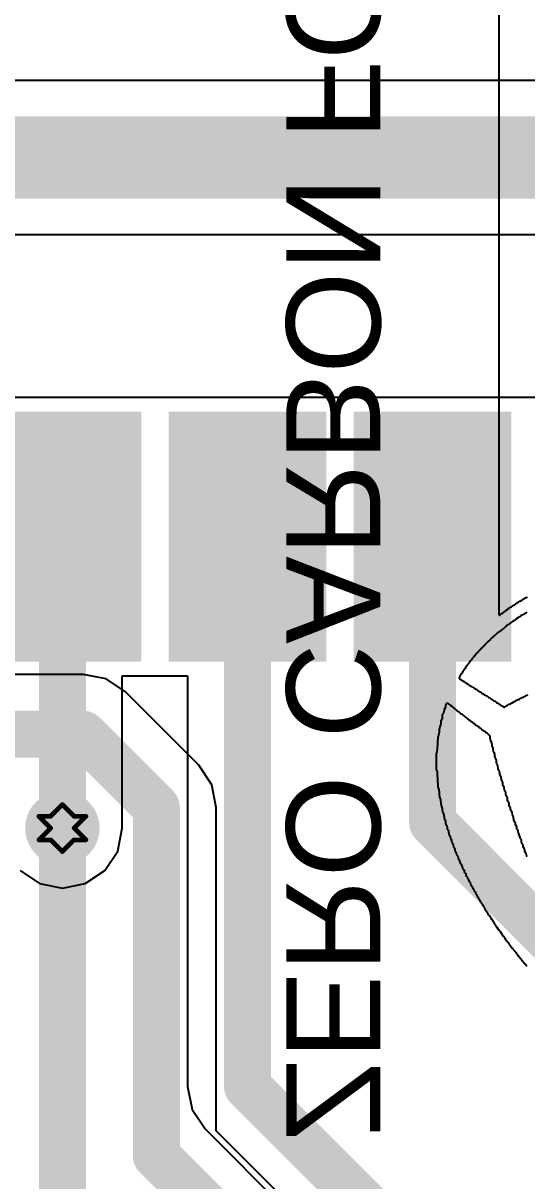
# Model space of a CAD drawing. Header units: inches. Extents: x 0 to 12.7, y -0.1 to 3.5.
# Drawn here: x 0.6004 to 0.8146, y 0.5391 to 1.0315 of the extents above; entities that cross this region are included whole.
import ezdxf

# ---------------------------------------------------------------- set-up
doc = ezdxf.new("R2010")
doc.units = ezdxf.units.IN
doc.header["$MEASUREMENT"] = 0
for name, color, linetype in [('Bottom Layer', 5, 'Continuous'), ('Bottom Overlay', 54, 'Continuous'), ('Bottom Solder', 6, 'Continuous'), ('Drill Drawing', 1, 'Continuous'), ('Top Layer', 1, 'Continuous'), ('Top Paste', 8, 'Continuous'), ('Top Solder', 216, 'Continuous'), ('Via Holes', 16, 'Continuous')]:
    doc.layers.add(name, color=color, linetype=linetype)
doc.styles.add('Arial', font='', dxfattribs={"height": 0.2})
doc.styles.get('Arial').set_extended_font_data('Arial')

# ---------------------------------------------------------------- blocks, each defined once
blk = doc.blocks.new('SX1276S8S_T_X1_1')
at = {"layer": 'Top Layer'}
for points in [[(0.26575, 0.14764), (0.36417, 0.14764), (0.36417, 0.08858), (0.26575, 0.08858)], [(0.26575, 0.0689), (0.36417, 0.0689), (0.36417, 0.00984), (0.26575, 0.00984)], [(0.26575, -0.00984), (0.36417, -0.00984), (0.36417, -0.0689), (0.26575, -0.0689)]]:
    blk.add_hatch(color=1, dxfattribs=at).paths.add_polyline_path(points)
at = {"layer": 'Top Paste'}
for points in [[(0.26575, 0.14764), (0.36417, 0.14764), (0.36417, 0.08858), (0.26575, 0.08858)], [(0.26575, 0.0689), (0.36417, 0.0689), (0.36417, 0.00984), (0.26575, 0.00984)], [(0.26575, -0.00984), (0.36417, -0.00984), (0.36417, -0.0689), (0.26575, -0.0689)]]:
    blk.add_hatch(color=8, dxfattribs=at).paths.add_polyline_path(points)
at = {"layer": 'Top Solder'}
for points in [[(0.26175, 0.15164), (0.36817, 0.15164), (0.36817, 0.08458), (0.26175, 0.08458)], [(0.26175, 0.0729), (0.36817, 0.0729), (0.36817, 0.00584), (0.26175, 0.00584)], [(0.26175, -0.00584), (0.36817, -0.00584), (0.36817, -0.0729), (0.26175, -0.0729)]]:
    blk.add_hatch(color=216, dxfattribs=at).paths.add_polyline_path(points)

msp = doc.modelspace()

# ---------------------------------------------------------------- hatches: boundary and pattern name
at = {"layer": 'Bottom Layer'}
h = msp.add_hatch(color=5, dxfattribs=at)
edge = h.paths.add_edge_path()
edge.add_arc((0.61704, 0.68911), 0.01181, 0, 360)
at = {"layer": 'Bottom Solder'}
h = msp.add_hatch(color=6, dxfattribs=at)
edge = h.paths.add_edge_path()
edge.add_arc((0.61704, 0.68911), 0.01581, 0, 360)
at = {"layer": 'Top Layer'}
h = msp.add_hatch(color=1, dxfattribs=at)
edge = h.paths.add_edge_path()
edge.add_arc((0.61704, 0.68911), 0.01181, 0, 360)
at = {"layer": 'Top Solder'}
h = msp.add_hatch(color=216, dxfattribs=at)
edge = h.paths.add_edge_path()
edge.add_arc((0.61704, 0.68911), 0.01581, 0, 360)
at = {"layer": 'Via Holes'}
h = msp.add_hatch(color=7, dxfattribs=at)
edge = h.paths.add_edge_path()
edge.add_arc((0.61704, 0.68911), 0.00591, 0, 360)

# ---------------------------------------------------------------- linework, layer by layer
at = {"layer": 'Bottom Layer'}
for p, q in [((0.62584, 0.75449), (0.499, 0.75449)), ((0.6356, 0.75255), (0.62584, 0.75449)), ((0.64387, 0.74702), (0.6356, 0.75255)), ((0.67504, 0.71585), (0.64387, 0.74702)), ((0.68057, 0.70758), (0.67504, 0.71585)), ((0.68251, 0.69783), (0.68057, 0.70758)), ((0.68251, 0.56032), (0.68251, 0.69783)), ((0.72427, 0.51856), (0.68251, 0.56032))]:
    msp.add_line(p, q, dxfattribs=at)
at = {"layer": 'Bottom Layer', "const_width": 0.02}
for points in [[(0.499, 0.729), (0.62584, 0.729)], [(0.62584, 0.729), (0.65702, 0.69783)], [(0.65702, 0.54976), (0.65702, 0.69783)], [(0.61704, 0.52841), (0.61704, 0.68911)], [(0.65702, 0.54976), (0.71371, 0.49307)]]:
    msp.add_lwpolyline(points, dxfattribs=at)
at = {"layer": 'Bottom Layer', "const_width": 0.01}
for points in [[(0.62084, 0.729, 1), (0.63084, 0.729, 1)], [(0.62084, 0.729, 1), (0.63084, 0.729, 1)], [(0.65202, 0.69783, 1), (0.66202, 0.69783, 1)], [(0.65202, 0.69783, 1), (0.66202, 0.69783, 1)], [(0.61204, 0.68911, 1), (0.62204, 0.68911, 1)], [(0.65202, 0.54976, 1), (0.66202, 0.54976, 1)], [(0.65202, 0.54976, 1), (0.66202, 0.54976, 1)]]:
    msp.add_lwpolyline(points, format="xyb", close=True, dxfattribs=at)
at = {"layer": 'Bottom Overlay'}
for p, q in [((0.80266, 1.28117), (0.80273, 0.77977)), ((0.80708, 0.78259), (0.80746, 0.7829)), ((0.80746, 0.7829), (0.80764, 0.78308)), ((0.80764, 0.78308), (0.80809, 0.78325)), ((0.80809, 0.78325), (0.80833, 0.78343)), ((0.80833, 0.78343), (0.80868, 0.78377)), ((0.80868, 0.78377), (0.80913, 0.78395)), ((0.80913, 0.78395), (0.80938, 0.78412)), ((0.80938, 0.78412), (0.80959, 0.78433)), ((0.80959, 0.78433), (0.80972, 0.7844)), ((0.80972, 0.7844), (0.81035, 0.78475)), ((0.81035, 0.78475), (0.81063, 0.78503)), ((0.81063, 0.78503), (0.81112, 0.78524)), ((0.81112, 0.78524), (0.81126, 0.78531)), ((0.81126, 0.78531), (0.81164, 0.78562)), ((0.81164, 0.78562), (0.81202, 0.78579)), ((0.81202, 0.78579), (0.81237, 0.78593)), ((0.81237, 0.78593), (0.81275, 0.78624)), ((0.81275, 0.78624), (0.81279, 0.78635)), ((0.81279, 0.78635), (0.81327, 0.78656)), ((0.81327, 0.78656), (0.81362, 0.7867)), ((0.81362, 0.7867), (0.81397, 0.78704)), ((0.81397, 0.78704), (0.81432, 0.78718)), ((0.81432, 0.78718), (0.81459, 0.78725)), ((0.81459, 0.78725), (0.81494, 0.78746)), ((0.80273, 0.77977), (0.80284, 0.77967)), ((0.80284, 0.77967), (0.80311, 0.77974)), ((0.80311, 0.77974), (0.8035, 0.78005)), ((0.8035, 0.78005), (0.80381, 0.78036)), ((0.80381, 0.78036), (0.80416, 0.7805)), ((0.80416, 0.7805), (0.8043, 0.78057)), ((0.8043, 0.78057), (0.80447, 0.78068)), ((0.80447, 0.78068), (0.80454, 0.78082)), ((0.80454, 0.78082), (0.80485, 0.78113)), ((0.80485, 0.78113), (0.80534, 0.78141)), ((0.80534, 0.78141), (0.80562, 0.78169)), ((0.80562, 0.78169), (0.80638, 0.7821)), ((0.80638, 0.7821), (0.80673, 0.78245)), ((0.80673, 0.78245), (0.80708, 0.78259)), ((0.8099, 0.77796), (0.80983, 0.77783)), ((0.81063, 0.77835), (0.8099, 0.77796)), ((0.81084, 0.77856), (0.81063, 0.77835)), ((0.81132, 0.77883), (0.81084, 0.77856)), ((0.81171, 0.77901), (0.81132, 0.77883)), ((0.81178, 0.77915), (0.81171, 0.77901)), ((0.81195, 0.77932), (0.81178, 0.77915)), ((0.8123, 0.77953), (0.81195, 0.77932)), ((0.81265, 0.77967), (0.8123, 0.77953)), ((0.81313, 0.78002), (0.81265, 0.77967)), ((0.81376, 0.78036), (0.81313, 0.78002)), ((0.8139, 0.78043), (0.81376, 0.78036)), ((0.81404, 0.78057), (0.8139, 0.78043)), ((0.81466, 0.78092), (0.81404, 0.78057)), ((0.8036, 0.7732), (0.80339, 0.77299)), ((0.80409, 0.77355), (0.8036, 0.7732)), ((0.80423, 0.77362), (0.80409, 0.77355)), ((0.80468, 0.77407), (0.80423, 0.77362)), ((0.8051, 0.77435), (0.80468, 0.77407)), ((0.80517, 0.77449), (0.8051, 0.77435)), ((0.80541, 0.77473), (0.80517, 0.77449)), ((0.806, 0.77511), (0.80541, 0.77473)), ((0.80607, 0.77525), (0.806, 0.77511)), ((0.80632, 0.77542), (0.80607, 0.77525)), ((0.80645, 0.77549), (0.80632, 0.77542)), ((0.80694, 0.7757), (0.80645, 0.77549)), ((0.80722, 0.77598), (0.80694, 0.7757)), ((0.80757, 0.77619), (0.80722, 0.77598)), ((0.80805, 0.77668), (0.80757, 0.77619)), ((0.80854, 0.77696), (0.80805, 0.77668)), ((0.80885, 0.77713), (0.80854, 0.77696)), ((0.80924, 0.77744), (0.80885, 0.77713)), ((0.80959, 0.77758), (0.80924, 0.77744)), ((0.80983, 0.77783), (0.80959, 0.77758)), ((0.7979, 0.76812), (0.79776, 0.76805)), ((0.79807, 0.76829), (0.7979, 0.76812)), ((0.79814, 0.76843), (0.79807, 0.76829)), ((0.79838, 0.76868), (0.79814, 0.76843)), ((0.79852, 0.76875), (0.79838, 0.76868)), ((0.7987, 0.76892), (0.79852, 0.76875)), ((0.79877, 0.76906), (0.7987, 0.76892)), ((0.79908, 0.76937), (0.79877, 0.76906)), ((0.79922, 0.76944), (0.79908, 0.76937)), ((0.79964, 0.76986), (0.79922, 0.76944)), ((0.79977, 0.76993), (0.79964, 0.76986)), ((0.79998, 0.77014), (0.79977, 0.76993)), ((0.80012, 0.77021), (0.79998, 0.77014)), ((0.80075, 0.77083), (0.80012, 0.77021)), ((0.80089, 0.7709), (0.80075, 0.77083)), ((0.80144, 0.77146), (0.80089, 0.7709)), ((0.80158, 0.77153), (0.80144, 0.77146)), ((0.80214, 0.77209), (0.80158, 0.77153)), ((0.80249, 0.77229), (0.80214, 0.77209)), ((0.80291, 0.77271), (0.80249, 0.77229)), ((0.80339, 0.77299), (0.80291, 0.77271)), ((0.79351, 0.7636), (0.79278, 0.76287)), ((0.79376, 0.76377), (0.79351, 0.7636)), ((0.7941, 0.7644), (0.79376, 0.76377)), ((0.79435, 0.76464), (0.7941, 0.7644)), ((0.79449, 0.76471), (0.79435, 0.76464)), ((0.79473, 0.76495), (0.79449, 0.76471)), ((0.7948, 0.76509), (0.79473, 0.76495)), ((0.79504, 0.76534), (0.7948, 0.76509)), ((0.79518, 0.76541), (0.79504, 0.76534)), ((0.79536, 0.76558), (0.79518, 0.76541)), ((0.79543, 0.76572), (0.79536, 0.76558)), ((0.79574, 0.76603), (0.79543, 0.76572)), ((0.79588, 0.7661), (0.79574, 0.76603)), ((0.79605, 0.76628), (0.79588, 0.7661)), ((0.79612, 0.76641), (0.79605, 0.76628)), ((0.79636, 0.76666), (0.79612, 0.76641)), ((0.7965, 0.76673), (0.79636, 0.76666)), ((0.79668, 0.7669), (0.7965, 0.76673)), ((0.79675, 0.76704), (0.79668, 0.7669)), ((0.79706, 0.76735), (0.79675, 0.76704)), ((0.7972, 0.76742), (0.79706, 0.76735)), ((0.79737, 0.7676), (0.7972, 0.76742)), ((0.79744, 0.76774), (0.79737, 0.7676)), ((0.79776, 0.76805), (0.79744, 0.76774)), ((0.78937, 0.75869), (0.78902, 0.75806)), ((0.78962, 0.75893), (0.78937, 0.75869)), ((0.78975, 0.759), (0.78962, 0.75893)), ((0.79007, 0.75946), (0.78975, 0.759)), ((0.79014, 0.7596), (0.79007, 0.75946)), ((0.79038, 0.75984), (0.79014, 0.7596)), ((0.79069, 0.76022), (0.79038, 0.75984)), ((0.79076, 0.76036), (0.79069, 0.76022)), ((0.79111, 0.76071), (0.79076, 0.76036)), ((0.79139, 0.7612), (0.79111, 0.76071)), ((0.79153, 0.76133), (0.79139, 0.7612)), ((0.79202, 0.76196), (0.79153, 0.76133)), ((0.79209, 0.7621), (0.79202, 0.76196)), ((0.79226, 0.7622), (0.79209, 0.7621)), ((0.7925, 0.76238), (0.79226, 0.7622)), ((0.79278, 0.76287), (0.7925, 0.76238)), ((0.78617, 0.75389), (0.78593, 0.75323)), ((0.78638, 0.7541), (0.78617, 0.75389)), ((0.78666, 0.75459), (0.78638, 0.7541)), ((0.7868, 0.75493), (0.78666, 0.75459)), ((0.78708, 0.75521), (0.7868, 0.75493)), ((0.78725, 0.75546), (0.78708, 0.75521)), ((0.78742, 0.75591), (0.78725, 0.75546)), ((0.78784, 0.75633), (0.78742, 0.75591)), ((0.78812, 0.75681), (0.78784, 0.75633)), ((0.78819, 0.75695), (0.78812, 0.75681)), ((0.7884, 0.75709), (0.78819, 0.75695)), ((0.78882, 0.75786), (0.7884, 0.75709)), ((0.78902, 0.75806), (0.78882, 0.75786)), ((0.78593, 0.75323), (0.78582, 0.75292)), ((0.78582, 0.75292), (0.78589, 0.75264)), ((0.78589, 0.75264), (0.786, 0.75253)), ((0.786, 0.75253), (0.78645, 0.75236)), ((0.78645, 0.75236), (0.78669, 0.75219)), ((0.78669, 0.75219), (0.7869, 0.75198)), ((0.7869, 0.75198), (0.78704, 0.75191)), ((0.78704, 0.75191), (0.78739, 0.75177)), ((0.78739, 0.75177), (0.7876, 0.7517)), ((0.7876, 0.7517), (0.78815, 0.75114)), ((0.78815, 0.75114), (0.78861, 0.75097)), ((0.78861, 0.75097), (0.78885, 0.75079)), ((0.78885, 0.75079), (0.78906, 0.75058)), ((0.78906, 0.75058), (0.78972, 0.75034)), ((0.78972, 0.75034), (0.7901, 0.74996)), ((0.7901, 0.74996), (0.79087, 0.74954)), ((0.79087, 0.74954), (0.79115, 0.74926)), ((0.79115, 0.74926), (0.79149, 0.74912)), ((0.79149, 0.74912), (0.79184, 0.74891)), ((0.79184, 0.74891), (0.79219, 0.74857)), ((0.79219, 0.74857), (0.79254, 0.74843)), ((0.79254, 0.74843), (0.79303, 0.74815)), ((0.79303, 0.74815), (0.7933, 0.74787)), ((0.7933, 0.74787), (0.79376, 0.7477)), ((0.79376, 0.7477), (0.79403, 0.74756)), ((0.79403, 0.74756), (0.7941, 0.74742)), ((0.7941, 0.74742), (0.79435, 0.74724)), ((0.79435, 0.74724), (0.7947, 0.74711)), ((0.7947, 0.74711), (0.79504, 0.7469)), ((0.79504, 0.7469), (0.79546, 0.74648)), ((0.79546, 0.74648), (0.79602, 0.74627)), ((0.79602, 0.74627), (0.79616, 0.74613)), ((0.79616, 0.74613), (0.7963, 0.74606)), ((0.7963, 0.74606), (0.7965, 0.74585)), ((0.7965, 0.74585), (0.79696, 0.74568)), ((0.79696, 0.74568), (0.7972, 0.74551)), ((0.7972, 0.74551), (0.79741, 0.7453)), ((0.79741, 0.7453), (0.79828, 0.74484)), ((0.79828, 0.74484), (0.79835, 0.74471)), ((0.79835, 0.74471), (0.7988, 0.74446)), ((0.7988, 0.74446), (0.79915, 0.74425)), ((0.79915, 0.74425), (0.79943, 0.74397)), ((0.79943, 0.74397), (0.79957, 0.74391)), ((0.79957, 0.74391), (0.80005, 0.7437)), ((0.80005, 0.7437), (0.80019, 0.74363)), ((0.80019, 0.74363), (0.80061, 0.74321)), ((0.80979, 0.74314), (0.81042, 0.74349)), ((0.81042, 0.74349), (0.81056, 0.74363)), ((0.81056, 0.74363), (0.81091, 0.74377)), ((0.81091, 0.74377), (0.81129, 0.74387)), ((0.81129, 0.74387), (0.81167, 0.74411)), ((0.81167, 0.74411), (0.81209, 0.74439)), ((0.81209, 0.74439), (0.81237, 0.74446)), ((0.81237, 0.74446), (0.81286, 0.74474)), ((0.81286, 0.74474), (0.81299, 0.74488)), ((0.81299, 0.74488), (0.81313, 0.74495)), ((0.81313, 0.74495), (0.81348, 0.74509)), ((0.81348, 0.74509), (0.81393, 0.74526)), ((0.81393, 0.74526), (0.81425, 0.74557)), ((0.81425, 0.74557), (0.81459, 0.74571)), ((0.81459, 0.74571), (0.81498, 0.74582)), ((0.77928, 0.73858), (0.77921, 0.73803)), ((0.77942, 0.73956), (0.77928, 0.73858)), ((0.77991, 0.74032), (0.77942, 0.73956)), ((0.77998, 0.74074), (0.77991, 0.74032)), ((0.78005, 0.74143), (0.77998, 0.74074)), ((0.7804, 0.74192), (0.78005, 0.74143)), ((0.78047, 0.74206), (0.7804, 0.74192)), ((0.78057, 0.74217), (0.78047, 0.74206)), ((0.78085, 0.74224), (0.78057, 0.74217)), ((0.7812, 0.7421), (0.78085, 0.74224)), ((0.78154, 0.74175), (0.7812, 0.7421)), ((0.78203, 0.7414), (0.78154, 0.74175)), ((0.78217, 0.74133), (0.78203, 0.7414)), ((0.78248, 0.74102), (0.78217, 0.74133)), ((0.78304, 0.74067), (0.78248, 0.74102)), ((0.78311, 0.74053), (0.78304, 0.74067)), ((0.78335, 0.74029), (0.78311, 0.74053)), ((0.7837, 0.74008), (0.78335, 0.74029)), ((0.78412, 0.73966), (0.7837, 0.74008)), ((0.78426, 0.73959), (0.78412, 0.73966)), ((0.7844, 0.73945), (0.78426, 0.73959)), ((0.78454, 0.73938), (0.7844, 0.73945)), ((0.78478, 0.73914), (0.78454, 0.73938)), ((0.78544, 0.73869), (0.78478, 0.73914)), ((0.78558, 0.73862), (0.78544, 0.73869)), ((0.78579, 0.73841), (0.78558, 0.73862)), ((0.80061, 0.74321), (0.80106, 0.74304)), ((0.80106, 0.74304), (0.80144, 0.74279)), ((0.80144, 0.74279), (0.80165, 0.74258)), ((0.80165, 0.74258), (0.802, 0.74244)), ((0.802, 0.74244), (0.80238, 0.74227)), ((0.80238, 0.74227), (0.80245, 0.74213)), ((0.80245, 0.74213), (0.80277, 0.74182)), ((0.80277, 0.74182), (0.80322, 0.74164)), ((0.80322, 0.74164), (0.8036, 0.7414)), ((0.8036, 0.7414), (0.80374, 0.74126)), ((0.80374, 0.74126), (0.80437, 0.74091)), ((0.80437, 0.74091), (0.80454, 0.74074)), ((0.80454, 0.74074), (0.80461, 0.7406)), ((0.80461, 0.7406), (0.80471, 0.7405)), ((0.80471, 0.7405), (0.8052, 0.74057)), ((0.8052, 0.74057), (0.80538, 0.74074)), ((0.80538, 0.74074), (0.80545, 0.74088)), ((0.80545, 0.74088), (0.80562, 0.74105)), ((0.80562, 0.74105), (0.806, 0.74116)), ((0.806, 0.74116), (0.80625, 0.74126)), ((0.80625, 0.74126), (0.80663, 0.74157)), ((0.80663, 0.74157), (0.80673, 0.74168)), ((0.80673, 0.74168), (0.80718, 0.74178)), ((0.80718, 0.74178), (0.80764, 0.74196)), ((0.80764, 0.74196), (0.80802, 0.74227)), ((0.80802, 0.74227), (0.8084, 0.74244)), ((0.8084, 0.74244), (0.80903, 0.74279)), ((0.80903, 0.74279), (0.80917, 0.74293)), ((0.80917, 0.74293), (0.80952, 0.74307)), ((0.80952, 0.74307), (0.80979, 0.74314)), ((0.77796, 0.73364), (0.77789, 0.73288)), ((0.77803, 0.73385), (0.77796, 0.73364)), ((0.77803, 0.73462), (0.778, 0.73396)), ((0.778, 0.73396), (0.77803, 0.73385)), ((0.77859, 0.7358), (0.77803, 0.73462)), ((0.77866, 0.73705), (0.77859, 0.7358)), ((0.7788, 0.73754), (0.77866, 0.73705)), ((0.7789, 0.73764), (0.7788, 0.73754)), ((0.77921, 0.73803), (0.7789, 0.73764)), ((0.78628, 0.73806), (0.78579, 0.73841)), ((0.78642, 0.73799), (0.78628, 0.73806)), ((0.78645, 0.73789), (0.78642, 0.73799)), ((0.7868, 0.73754), (0.78645, 0.73789)), ((0.78725, 0.73736), (0.7868, 0.73754)), ((0.78753, 0.73709), (0.78725, 0.73736)), ((0.78802, 0.73674), (0.78753, 0.73709)), ((0.78815, 0.73667), (0.78802, 0.73674)), ((0.78833, 0.73649), (0.78815, 0.73667)), ((0.78871, 0.73618), (0.78833, 0.73649)), ((0.78885, 0.73611), (0.78871, 0.73618)), ((0.78934, 0.73562), (0.78885, 0.73611)), ((0.78969, 0.73542), (0.78934, 0.73562)), ((0.7901, 0.735), (0.78969, 0.73542)), ((0.79073, 0.73465), (0.7901, 0.735)), ((0.79083, 0.73455), (0.79073, 0.73465)), ((0.79122, 0.73423), (0.79083, 0.73455)), ((0.79156, 0.73409), (0.79122, 0.73423)), ((0.79181, 0.73385), (0.79156, 0.73409)), ((0.79188, 0.73371), (0.79181, 0.73385)), ((0.79198, 0.73361), (0.79188, 0.73371)), ((0.7772, 0.72947), (0.77706, 0.72849)), ((0.77727, 0.72968), (0.7772, 0.72947)), ((0.77733, 0.73093), (0.77727, 0.72968)), ((0.7774, 0.73162), (0.77733, 0.73093)), ((0.77754, 0.73211), (0.7774, 0.73162)), ((0.77789, 0.73288), (0.77754, 0.73211)), ((0.79247, 0.73333), (0.79198, 0.73361)), ((0.79271, 0.73309), (0.79247, 0.73333)), ((0.79337, 0.73263), (0.79271, 0.73309)), ((0.79351, 0.73256), (0.79337, 0.73263)), ((0.79379, 0.73229), (0.79351, 0.73256)), ((0.79438, 0.73197), (0.79379, 0.73229)), ((0.79445, 0.73183), (0.79438, 0.73197)), ((0.79463, 0.73166), (0.79445, 0.73183)), ((0.79511, 0.73131), (0.79463, 0.73166)), ((0.79525, 0.73124), (0.79511, 0.73131)), ((0.79536, 0.73114), (0.79525, 0.73124)), ((0.79543, 0.731), (0.79536, 0.73114)), ((0.79602, 0.73068), (0.79543, 0.731)), ((0.79636, 0.73034), (0.79602, 0.73068)), ((0.79699, 0.72999), (0.79636, 0.73034)), ((0.79713, 0.72992), (0.79699, 0.72999)), ((0.79717, 0.72982), (0.79713, 0.72992)), ((0.79734, 0.72964), (0.79717, 0.72982)), ((0.79783, 0.72936), (0.79734, 0.72964)), ((0.79824, 0.72895), (0.79783, 0.72936)), ((0.79873, 0.72867), (0.79824, 0.72895)), ((0.77657, 0.72432), (0.7765, 0.72355)), ((0.7766, 0.72526), (0.77657, 0.72474)), ((0.77657, 0.72474), (0.77664, 0.72453)), ((0.77664, 0.72453), (0.77657, 0.72432)), ((0.77671, 0.72787), (0.7766, 0.72526)), ((0.77685, 0.72821), (0.77671, 0.72787)), ((0.77692, 0.72835), (0.77685, 0.72821)), ((0.77706, 0.72849), (0.77692, 0.72835)), ((0.79897, 0.72835), (0.79873, 0.72867)), ((0.79904, 0.72731), (0.79897, 0.72835)), ((0.79911, 0.72682), (0.79904, 0.72731)), ((0.79918, 0.72654), (0.79911, 0.72682)), ((0.79967, 0.7255), (0.79918, 0.72654)), ((0.79981, 0.72411), (0.79967, 0.7255)), ((0.80002, 0.72362), (0.79981, 0.72411)), ((0.77608, 0.72084), (0.77601, 0.72035)), ((0.77601, 0.72035), (0.77608, 0.71402)), ((0.77636, 0.72147), (0.77608, 0.72084)), ((0.77643, 0.72334), (0.77636, 0.72147)), ((0.7765, 0.72355), (0.77643, 0.72334)), ((0.80012, 0.72352), (0.80002, 0.72362)), ((0.80026, 0.72317), (0.80012, 0.72352)), ((0.80033, 0.72289), (0.80026, 0.72317)), ((0.80044, 0.72167), (0.80033, 0.72289)), ((0.80064, 0.72119), (0.80044, 0.72167)), ((0.80099, 0.7207), (0.80064, 0.72119)), ((0.80106, 0.71987), (0.80099, 0.7207)), ((0.80113, 0.71917), (0.80106, 0.71987)), ((0.80169, 0.71799), (0.80113, 0.71917)), ((0.77608, 0.71402), (0.77643, 0.71325)), ((0.80176, 0.71694), (0.80169, 0.71799)), ((0.8019, 0.71639), (0.80176, 0.71694)), ((0.80204, 0.71625), (0.8019, 0.71639)), ((0.80231, 0.71576), (0.80204, 0.71625)), ((0.80245, 0.71437), (0.80231, 0.71576)), ((0.80259, 0.71388), (0.80245, 0.71437)), ((0.77643, 0.71325), (0.7765, 0.71103)), ((0.7765, 0.71103), (0.77657, 0.71082)), ((0.77657, 0.71082), (0.77664, 0.71012)), ((0.77664, 0.71012), (0.77671, 0.70685)), ((0.8028, 0.71367), (0.80259, 0.71388)), ((0.80287, 0.71353), (0.8028, 0.71367)), ((0.80301, 0.71339), (0.80287, 0.71353)), ((0.80308, 0.71228), (0.80301, 0.71339)), ((0.80315, 0.712), (0.80308, 0.71228)), ((0.80339, 0.71141), (0.80315, 0.712)), ((0.80367, 0.71072), (0.80339, 0.71141)), ((0.80378, 0.70971), (0.80367, 0.71072)), ((0.80391, 0.70936), (0.80378, 0.70971)), ((0.80402, 0.70925), (0.80391, 0.70936)), ((0.8043, 0.70884), (0.80402, 0.70925)), ((0.77671, 0.70685), (0.77678, 0.70664)), ((0.77678, 0.70664), (0.77695, 0.70619)), ((0.77695, 0.70619), (0.77713, 0.70581)), ((0.77713, 0.70581), (0.7772, 0.70491)), ((0.7772, 0.70491), (0.77727, 0.7047)), ((0.77727, 0.7047), (0.77733, 0.70358)), ((0.80437, 0.70842), (0.8043, 0.70884)), ((0.80444, 0.70751), (0.80437, 0.70842)), ((0.80454, 0.70706), (0.80444, 0.70751)), ((0.80465, 0.70696), (0.80454, 0.70706)), ((0.80492, 0.70654), (0.80465, 0.70696)), ((0.80499, 0.70626), (0.80492, 0.70654)), ((0.8051, 0.70532), (0.80499, 0.70626)), ((0.80531, 0.70484), (0.8051, 0.70532)), ((0.80565, 0.70421), (0.80531, 0.70484)), ((0.80572, 0.70337), (0.80565, 0.70421)), ((0.77733, 0.70358), (0.7774, 0.70233)), ((0.7774, 0.70233), (0.77775, 0.70157)), ((0.77775, 0.70157), (0.77782, 0.70129)), ((0.77782, 0.70129), (0.77793, 0.70063)), ((0.77793, 0.70063), (0.77803, 0.69969)), ((0.77803, 0.69969), (0.7781, 0.69878)), ((0.80586, 0.70282), (0.80572, 0.70337)), ((0.80635, 0.70205), (0.80586, 0.70282)), ((0.80642, 0.70101), (0.80635, 0.70205)), ((0.80656, 0.70052), (0.80642, 0.70101)), ((0.80677, 0.70031), (0.80656, 0.70052)), ((0.80684, 0.70017), (0.80677, 0.70031)), ((0.80698, 0.70003), (0.80684, 0.70017)), ((0.80705, 0.69955), (0.80698, 0.70003)), ((0.80712, 0.69934), (0.80705, 0.69955)), ((0.80708, 0.69923), (0.80712, 0.69934)), ((0.80712, 0.69871), (0.80708, 0.69923)), ((0.7781, 0.69878), (0.77852, 0.69788)), ((0.77852, 0.69788), (0.77859, 0.6976)), ((0.77859, 0.6976), (0.77866, 0.6969)), ((0.77866, 0.6969), (0.77873, 0.69607)), ((0.77873, 0.69607), (0.7788, 0.69586)), ((0.7788, 0.69586), (0.77887, 0.69572)), ((0.77887, 0.69572), (0.77914, 0.69523)), ((0.77914, 0.69523), (0.77928, 0.69475)), ((0.77928, 0.69475), (0.77939, 0.69353)), ((0.80725, 0.69836), (0.80712, 0.69871)), ((0.80732, 0.69823), (0.80725, 0.69836)), ((0.8075, 0.69805), (0.80732, 0.69823)), ((0.80764, 0.6977), (0.8075, 0.69805)), ((0.80771, 0.69736), (0.80764, 0.6977)), ((0.80781, 0.69656), (0.80771, 0.69736)), ((0.8083, 0.69579), (0.80781, 0.69656)), ((0.80844, 0.69489), (0.8083, 0.69579)), ((0.80858, 0.69433), (0.80844, 0.69489)), ((0.80872, 0.69419), (0.80858, 0.69433)), ((0.77939, 0.69353), (0.77946, 0.69325)), ((0.77946, 0.69325), (0.7798, 0.69269)), ((0.7798, 0.69269), (0.77991, 0.69238)), ((0.77991, 0.69238), (0.77998, 0.69189)), ((0.77998, 0.69189), (0.78005, 0.69099)), ((0.78005, 0.69099), (0.78054, 0.69022)), ((0.78054, 0.69022), (0.78061, 0.68974)), ((0.78061, 0.68974), (0.78067, 0.68946)), ((0.78067, 0.68946), (0.78074, 0.68883)), ((0.80899, 0.6937), (0.80872, 0.69419)), ((0.80913, 0.69252), (0.80899, 0.6937)), ((0.80965, 0.69151), (0.80913, 0.69252)), ((0.80972, 0.69123), (0.80965, 0.69151)), ((0.80983, 0.69064), (0.80972, 0.69123)), ((0.80993, 0.69033), (0.80983, 0.69064)), ((0.81021, 0.68991), (0.80993, 0.69033)), ((0.81035, 0.68956), (0.81021, 0.68991)), ((0.81042, 0.68901), (0.81035, 0.68956)), ((0.78074, 0.68883), (0.78109, 0.68821)), ((0.78109, 0.68821), (0.78123, 0.68786)), ((0.78123, 0.68786), (0.7813, 0.68758)), ((0.7813, 0.68758), (0.78141, 0.68678)), ((0.78141, 0.68678), (0.78147, 0.6865)), ((0.78147, 0.6865), (0.78172, 0.68612)), ((0.78172, 0.68612), (0.78193, 0.68563)), ((0.78193, 0.68563), (0.782, 0.68535)), ((0.782, 0.68535), (0.78207, 0.68487)), ((0.78207, 0.68487), (0.78241, 0.68424)), ((0.81052, 0.68841), (0.81042, 0.68901)), ((0.81063, 0.68831), (0.81052, 0.68841)), ((0.81091, 0.68789), (0.81063, 0.68831)), ((0.81108, 0.68716), (0.81091, 0.68789)), ((0.81115, 0.68668), (0.81108, 0.68716)), ((0.81136, 0.68619), (0.81115, 0.68668)), ((0.81153, 0.68594), (0.81136, 0.68619)), ((0.81167, 0.6856), (0.81153, 0.68594)), ((0.81178, 0.68501), (0.81167, 0.6856)), ((0.81192, 0.68445), (0.81178, 0.68501)), ((0.81202, 0.68434), (0.81192, 0.68445)), ((0.78241, 0.68424), (0.78255, 0.68389)), ((0.78255, 0.68389), (0.78262, 0.68361)), ((0.78262, 0.68361), (0.78273, 0.68302)), ((0.78273, 0.68302), (0.78283, 0.68278)), ((0.78283, 0.68278), (0.78318, 0.68229)), ((0.78318, 0.68229), (0.78332, 0.6818)), ((0.78332, 0.6818), (0.78339, 0.68104)), ((0.78339, 0.68104), (0.7837, 0.68066)), ((0.7837, 0.68066), (0.78388, 0.68048)), ((0.78388, 0.68048), (0.78398, 0.68003)), ((0.78398, 0.68003), (0.78405, 0.67961)), ((0.78405, 0.67961), (0.78419, 0.67927)), ((0.81233, 0.68396), (0.81202, 0.68434)), ((0.8124, 0.68313), (0.81233, 0.68396)), ((0.81247, 0.68285), (0.8124, 0.68313)), ((0.81261, 0.6825), (0.81247, 0.68285)), ((0.81282, 0.68229), (0.81261, 0.6825)), ((0.81289, 0.68215), (0.81282, 0.68229)), ((0.81303, 0.68201), (0.81289, 0.68215)), ((0.8131, 0.68132), (0.81303, 0.68201)), ((0.81317, 0.68083), (0.8131, 0.68132)), ((0.81345, 0.68041), (0.81317, 0.68083)), ((0.81373, 0.67993), (0.81345, 0.68041)), ((0.81379, 0.67923), (0.81373, 0.67993)), ((0.78419, 0.67927), (0.78447, 0.67885)), ((0.78447, 0.67885), (0.78457, 0.67874)), ((0.78457, 0.67874), (0.78471, 0.67777)), ((0.78471, 0.67777), (0.78502, 0.67739)), ((0.78502, 0.67739), (0.7852, 0.67721)), ((0.7852, 0.67721), (0.78534, 0.67666)), ((0.78534, 0.67666), (0.78541, 0.67624)), ((0.78541, 0.67624), (0.78575, 0.67575)), ((0.78575, 0.67575), (0.78582, 0.67561)), ((0.78582, 0.67561), (0.78596, 0.67526)), ((0.78596, 0.67526), (0.78603, 0.67499)), ((0.78603, 0.67499), (0.7861, 0.67457)), ((0.7861, 0.67457), (0.78666, 0.67373)), ((0.81393, 0.67888), (0.81379, 0.67923)), ((0.81421, 0.6784), (0.81393, 0.67888)), ((0.81442, 0.67784), (0.81421, 0.6784)), ((0.81456, 0.677), (0.81442, 0.67784)), ((0.8147, 0.67686), (0.81456, 0.677)), ((0.78666, 0.67373), (0.78676, 0.67335)), ((0.78676, 0.67335), (0.78694, 0.6729)), ((0.78694, 0.6729), (0.78708, 0.67276)), ((0.78708, 0.67276), (0.78715, 0.67262)), ((0.78715, 0.67262), (0.78728, 0.67227)), ((0.78728, 0.67227), (0.78742, 0.67165)), ((0.78742, 0.67165), (0.78791, 0.67116)), ((0.78791, 0.67116), (0.78798, 0.67067)), ((0.78798, 0.67067), (0.78815, 0.67022)), ((0.78815, 0.67022), (0.78829, 0.67008)), ((0.78829, 0.67008), (0.78843, 0.67001)), ((0.78843, 0.67001), (0.78854, 0.66991)), ((0.78854, 0.66991), (0.78861, 0.66963)), ((0.78861, 0.66963), (0.78868, 0.66914)), ((0.78868, 0.66914), (0.78895, 0.66865)), ((0.78895, 0.66865), (0.78916, 0.66845)), ((0.78916, 0.66845), (0.78937, 0.66775)), ((0.78937, 0.66775), (0.78965, 0.66726)), ((0.78965, 0.66726), (0.78986, 0.66705)), ((0.78986, 0.66705), (0.79017, 0.66618)), ((0.79017, 0.66618), (0.79031, 0.66604)), ((0.79031, 0.66604), (0.79045, 0.66598)), ((0.79045, 0.66598), (0.79056, 0.66587)), ((0.79056, 0.66587), (0.79062, 0.66559)), ((0.79062, 0.66559), (0.79076, 0.66497)), ((0.79076, 0.66497), (0.79125, 0.66448)), ((0.79125, 0.66448), (0.79149, 0.66382)), ((0.79149, 0.66382), (0.79184, 0.6634)), ((0.79184, 0.6634), (0.79202, 0.66302)), ((0.79202, 0.66302), (0.79209, 0.6626)), ((0.79209, 0.6626), (0.79257, 0.66197)), ((0.79257, 0.66197), (0.79271, 0.66163)), ((0.79271, 0.66163), (0.79278, 0.66135)), ((0.79278, 0.66135), (0.79309, 0.66097)), ((0.79309, 0.66097), (0.7932, 0.66086)), ((0.7932, 0.66086), (0.79334, 0.66051)), ((0.79334, 0.66051), (0.79351, 0.66006)), ((0.79351, 0.66006), (0.79389, 0.65968)), ((0.79389, 0.65968), (0.79396, 0.6594)), ((0.79396, 0.6594), (0.79414, 0.65895)), ((0.79414, 0.65895), (0.79459, 0.6585)), ((0.79459, 0.6585), (0.79473, 0.65801)), ((0.79473, 0.65801), (0.79494, 0.65766)), ((0.79494, 0.65766), (0.79522, 0.65738)), ((0.79522, 0.65738), (0.79529, 0.65724)), ((0.79529, 0.65724), (0.79563, 0.65662)), ((0.79563, 0.65662), (0.79584, 0.65641)), ((0.79584, 0.65641), (0.79612, 0.65564)), ((0.79612, 0.65564), (0.79661, 0.65516)), ((0.79661, 0.65516), (0.79678, 0.6547)), ((0.79678, 0.6547), (0.7973, 0.65397)), ((0.7973, 0.65397), (0.79748, 0.65352)), ((0.79748, 0.65352), (0.79786, 0.65314)), ((0.79786, 0.65314), (0.79793, 0.653)), ((0.79793, 0.653), (0.79835, 0.65223)), ((0.79835, 0.65223), (0.79856, 0.65202)), ((0.79856, 0.65202), (0.79897, 0.65126)), ((0.79897, 0.65126), (0.79925, 0.65098)), ((0.79925, 0.65098), (0.79967, 0.65022)), ((0.79967, 0.65022), (0.79995, 0.64994)), ((0.79995, 0.64994), (0.8003, 0.64931)), ((0.8003, 0.64931), (0.80061, 0.64893)), ((0.80061, 0.64893), (0.80078, 0.64855)), ((0.80078, 0.64855), (0.80085, 0.64841)), ((0.80085, 0.64841), (0.80099, 0.64827)), ((0.80099, 0.64827), (0.80103, 0.64816)), ((0.80103, 0.64816), (0.80113, 0.64813)), ((0.80113, 0.64813), (0.8012, 0.64799)), ((0.8012, 0.64799), (0.80155, 0.64736)), ((0.80155, 0.64736), (0.8019, 0.64701)), ((0.8019, 0.64701), (0.80231, 0.64625)), ((0.80231, 0.64625), (0.80252, 0.64611)), ((0.80252, 0.64611), (0.80259, 0.64597)), ((0.80259, 0.64597), (0.80287, 0.64548)), ((0.80287, 0.64548), (0.80329, 0.64507)), ((0.80329, 0.64507), (0.80364, 0.64444)), ((0.80364, 0.64444), (0.80384, 0.64423)), ((0.80384, 0.64423), (0.80426, 0.64347)), ((0.80426, 0.64347), (0.80451, 0.64329)), ((0.80451, 0.64329), (0.80468, 0.64312)), ((0.80468, 0.64312), (0.80496, 0.64263)), ((0.80496, 0.64263), (0.80517, 0.64242)), ((0.80517, 0.64242), (0.80524, 0.64228)), ((0.80524, 0.64228), (0.80558, 0.64166)), ((0.80558, 0.64166), (0.80576, 0.64148)), ((0.80576, 0.64148), (0.80586, 0.64145)), ((0.80586, 0.64145), (0.80593, 0.64131)), ((0.80593, 0.64131), (0.80628, 0.64082)), ((0.80628, 0.64082), (0.8067, 0.6404)), ((0.8067, 0.6404), (0.80698, 0.63992)), ((0.80698, 0.63992), (0.80725, 0.63964)), ((0.80725, 0.63964), (0.8076, 0.63901)), ((0.8076, 0.63901), (0.80795, 0.63867)), ((0.80795, 0.63867), (0.80823, 0.63818)), ((0.80823, 0.63818), (0.80847, 0.638)), ((0.80847, 0.638), (0.80865, 0.63783)), ((0.80865, 0.63783), (0.80872, 0.63769)), ((0.80872, 0.63769), (0.8092, 0.63706)), ((0.8092, 0.63706), (0.80941, 0.63686)), ((0.80941, 0.63686), (0.80948, 0.63672)), ((0.80948, 0.63672), (0.80962, 0.63658)), ((0.80962, 0.63658), (0.80969, 0.63644)), ((0.80969, 0.63644), (0.80997, 0.63616)), ((0.80997, 0.63616), (0.81025, 0.63567)), ((0.81025, 0.63567), (0.81059, 0.63533)), ((0.81059, 0.63533), (0.81066, 0.63519)), ((0.81066, 0.63519), (0.81091, 0.6348)), ((0.81091, 0.6348), (0.81105, 0.63473)), ((0.81105, 0.63473), (0.81136, 0.63442)), ((0.81136, 0.63442), (0.81157, 0.63407)), ((0.81157, 0.63407), (0.81192, 0.63372)), ((0.81192, 0.63372), (0.81199, 0.63359)), ((0.81199, 0.63359), (0.81212, 0.63345)), ((0.81212, 0.63345), (0.81219, 0.63331)), ((0.81219, 0.63331), (0.81254, 0.63296)), ((0.81254, 0.63296), (0.81261, 0.63282)), ((0.81261, 0.63282), (0.81296, 0.63233)), ((0.81296, 0.63233), (0.81331, 0.63199)), ((0.81331, 0.63199), (0.81359, 0.6315)), ((0.81359, 0.6315), (0.81383, 0.63132)), ((0.81383, 0.63132), (0.81407, 0.63108)), ((0.81407, 0.63108), (0.81414, 0.63094)), ((0.81414, 0.63094), (0.81425, 0.63077)), ((0.81425, 0.63077), (0.81439, 0.6307)), ((0.81439, 0.6307), (0.81463, 0.63045))]:
    msp.add_line(p, q, dxfattribs=at)
at = {"layer": 'Drill Drawing', "const_width": 0.002}
for points in [[(0.61204, 0.69411), (0.61704, 0.69911)], [(0.61704, 0.69911), (0.62204, 0.69411)], [(0.60704, 0.69411), (0.61204, 0.68911)], [(0.60704, 0.69411), (0.61204, 0.69411)], [(0.62204, 0.69411), (0.62704, 0.69411)], [(0.62204, 0.68911), (0.62704, 0.69411)], [(0.60704, 0.68411), (0.61204, 0.68911)], [(0.62204, 0.68911), (0.62704, 0.68411)], [(0.60704, 0.68411), (0.61204, 0.68411)], [(0.61204, 0.68411), (0.61704, 0.67911)], [(0.61704, 0.67911), (0.62204, 0.68411)], [(0.62204, 0.68411), (0.62704, 0.68411)]]:
    msp.add_lwpolyline(points, dxfattribs=at)
at = {"layer": 'Drill Drawing', "const_width": 0.001}
for points in [[(0.61654, 0.69911, 1), (0.61754, 0.69911, 1)], [(0.61654, 0.69911, 1), (0.61754, 0.69911, 1)], [(0.60654, 0.69411, 1), (0.60754, 0.69411, 1)], [(0.60654, 0.69411, 1), (0.60754, 0.69411, 1)], [(0.61154, 0.69411, 1), (0.61254, 0.69411, 1)], [(0.61154, 0.69411, 1), (0.61254, 0.69411, 1)], [(0.62154, 0.69411, 1), (0.62254, 0.69411, 1)], [(0.62154, 0.69411, 1), (0.62254, 0.69411, 1)], [(0.62654, 0.69411, 1), (0.62754, 0.69411, 1)], [(0.62654, 0.69411, 1), (0.62754, 0.69411, 1)], [(0.61154, 0.68911, 1), (0.61254, 0.68911, 1)], [(0.61154, 0.68911, 1), (0.61254, 0.68911, 1)], [(0.62154, 0.68911, 1), (0.62254, 0.68911, 1)], [(0.62154, 0.68911, 1), (0.62254, 0.68911, 1)], [(0.60654, 0.68411, 1), (0.60754, 0.68411, 1)], [(0.60654, 0.68411, 1), (0.60754, 0.68411, 1)], [(0.61154, 0.68411, 1), (0.61254, 0.68411, 1)], [(0.61154, 0.68411, 1), (0.61254, 0.68411, 1)], [(0.62154, 0.68411, 1), (0.62254, 0.68411, 1)], [(0.62154, 0.68411, 1), (0.62254, 0.68411, 1)], [(0.62654, 0.68411, 1), (0.62754, 0.68411, 1)], [(0.62654, 0.68411, 1), (0.62754, 0.68411, 1)], [(0.61654, 0.67911, 1), (0.61754, 0.67911, 1)], [(0.61654, 0.67911, 1), (0.61754, 0.67911, 1)]]:
    msp.add_lwpolyline(points, format="xyb", close=True, dxfattribs=at)
at = {"layer": 'Top Layer'}
for p, q in [((1.17219, 1.00706), (0.35205, 1.00706)), ((0.36562, 0.9415), (1.15862, 0.9415)), ((0.927, 0.87225), (0.38582, 0.87225)), ((0.64253, 0.68911), (0.64253, 0.75383)), ((0.64253, 0.75383), (0.67029, 0.75383)), ((0.67029, 0.75383), (0.67029, 0.57925)), ((0.64059, 0.67936), (0.64253, 0.68911)), ((0.63506, 0.67109), (0.64059, 0.67936)), ((0.59902, 0.67109), (0.60729, 0.66556)), ((0.62679, 0.66556), (0.63506, 0.67109)), ((0.60729, 0.66556), (0.61704, 0.66362)), ((0.61704, 0.66362), (0.62679, 0.66556)), ((0.67029, 0.57925), (0.67223, 0.56949)), ((0.67223, 0.56949), (0.67776, 0.56123)), ((0.67776, 0.56123), (0.85246, 0.38652))]:
    msp.add_line(p, q, dxfattribs=at)
for points, const_width in [([(0.35205, 0.97428), (1.17219, 0.97428)], 0.035), ([(0.61704, 0.68911), (0.61704, 0.81304)], 0.02), ([(0.69578, 0.57925), (0.69578, 0.81304)], 0.02), ([(0.77452, 0.69149), (0.77452, 0.81304)], 0.02), ([(0.77452, 0.69149), (1.015, 0.45101)], 0.02), ([(0.69578, 0.57925), (0.87795, 0.39708)], 0.02)]:
    msp.add_lwpolyline(points, dxfattribs=dict(at, const_width=const_width))
at = {"layer": 'Top Layer', "const_width": 0.01}
for points in [[(0.61204, 0.81304, 1), (0.62204, 0.81304, 1)], [(0.69078, 0.81304, 1), (0.70078, 0.81304, 1)], [(0.76952, 0.81304, 1), (0.77952, 0.81304, 1)], [(0.76952, 0.69149, 1), (0.77952, 0.69149, 1)], [(0.76952, 0.69149, 1), (0.77952, 0.69149, 1)], [(0.61204, 0.68911, 1), (0.62204, 0.68911, 1)], [(0.69078, 0.57925, 1), (0.70078, 0.57925, 1)], [(0.69078, 0.57925, 1), (0.70078, 0.57925, 1)]]:
    msp.add_lwpolyline(points, format="xyb", close=True, dxfattribs=at)

# ---------------------------------------------------------------- block references
at = {"rotation": 270}
msp.add_blockref('SX1276S8S_T_X1_1', (0.65641, 1.128), dxfattribs=at)

# ---------------------------------------------------------------- texts
at = {"layer": 'Bottom Overlay', "style": 'Arial', "text_generation_flag": 2}
msp.add_text('ZERO CARBON FOOTPRINT', height=0.04, rotation=270, dxfattribs=at).set_placement((0.71228, 0.55638))

doc.saveas('drawing.dxf')
